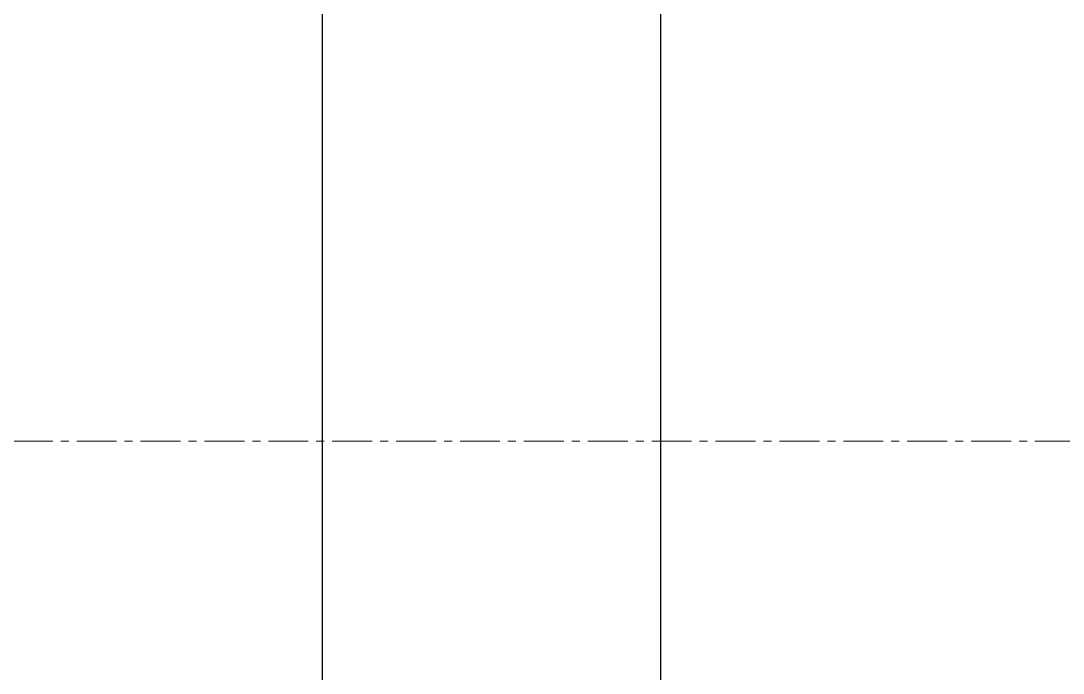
# Model space of a CAD drawing. Header units: millimetres. Extents: x -100356 to 314685, y 446 to 1273965.
# Drawn here: x 265060 to 274849, y 173906 to 180035 of the extents above; entities that cross this region are included whole.
import ezdxf
from ezdxf.xclip import XClip

# ---------------------------------------------------------------- set-up
doc = ezdxf.new("R2010")
doc.units = ezdxf.units.MM
doc.header["$XCLIPFRAME"] = 2
doc.linetypes.add('section$0$CENTER', pattern=[2, 1.25, -0.25, 0.25, -0.25])
doc.layers.add('NAM', color=3, linetype='Continuous')
doc.layers.add('section$0$A-_FLORLEVL_E', color=7, linetype='Continuous', lineweight=5)
doc.layers.add('section$0$NKC_TRUC', color=8, linetype='section$0$CENTER', lineweight=13)

# ---------------------------------------------------------------- blocks, each defined once
blk = doc.blocks.new('section$0$grid section')
at = {"layer": 'section$0$NKC_TRUC', "ltscale": 300}
blk.add_line((-141943.9, 11500), (-4445, 11500), dxfattribs=at)
blk = doc.blocks.new('podium elevation 2')
at = {"layer": 'NAM'}
for points in [[(198850.8, 748985.5), (198850.8, 762685.5)], [(202029.7, 748985.5), (202029.7, 762685.5)]]:
    blk.add_lwpolyline(points, dxfattribs=at)
blk = doc.blocks.new('elevation 2')
at = {"layer": 'NAM'}
blk.add_blockref('podium elevation 2', (0, 0), dxfattribs=at)
at = {"layer": 'section$0$A-_FLORLEVL_E'}
ref = blk.add_blockref('section$0$grid section', (168667.9, 768085.5, 0), dxfattribs=dict(at, rotation=179.9999999999999))
XClip(ref).set_block_clipping_path([(-119666.1420795996, -2828.0112587469), (13434.162033715, 108709.4843590449)])

msp = doc.modelspace()

# ---------------------------------------------------------------- block references
at = {"layer": 'NAM', "rotation": 180}
msp.add_blockref('elevation 2', (469918.7, 932671.5, 0), dxfattribs=at)

doc.saveas('drawing.dxf')
